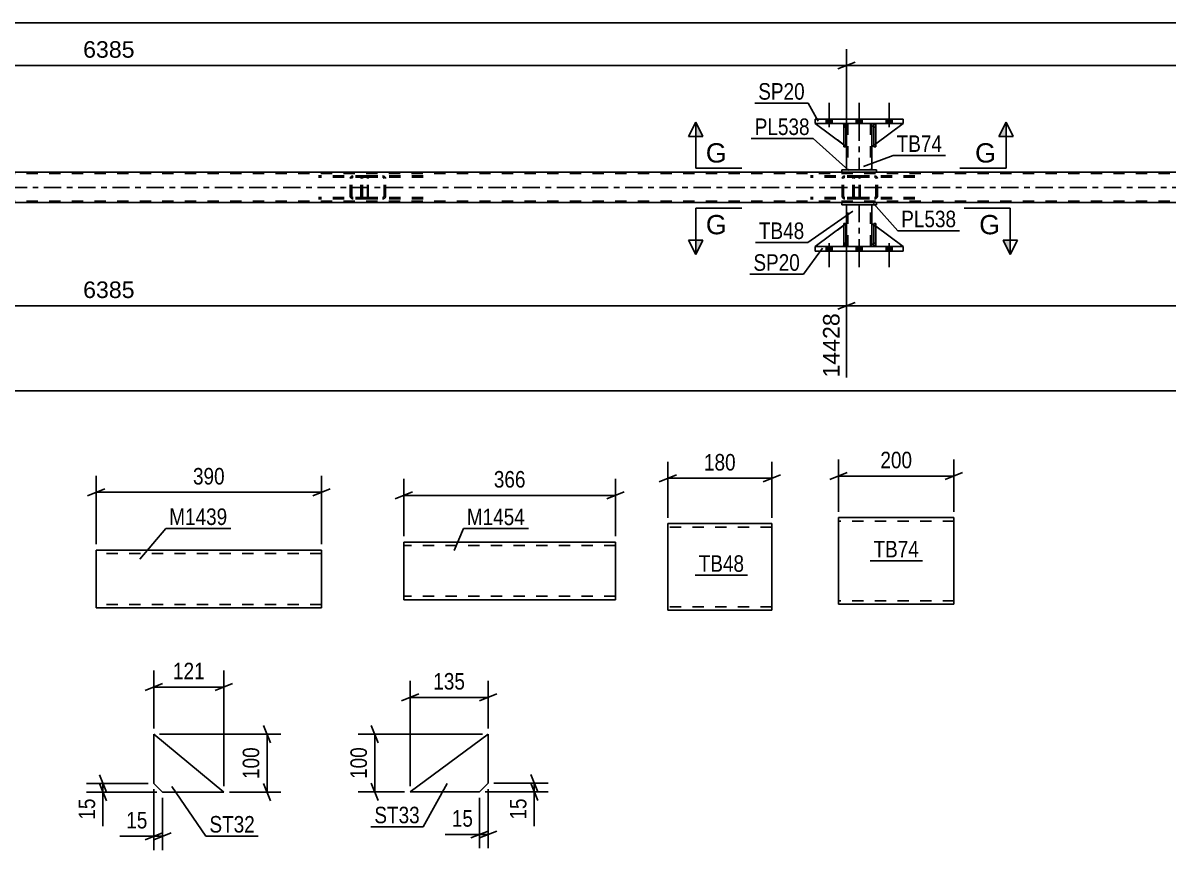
# Model space of a CAD drawing. Header units: millimetres. Extents: x 0 to 841, y 0 to 594.
# Drawn here: x 444.5 to 642.8, y 124.1 to 267.3 of the extents above; entities that cross this region are included whole.
import ezdxf

# ---------------------------------------------------------------- set-up
doc = ezdxf.new("R2010")
doc.units = ezdxf.units.MM
doc.linetypes.add('DXK_LINE_DOT2', pattern=[3.9198, 1.9599, -1.9599])
doc.linetypes.add('DXK_LINE_DOT3', pattern=[5.9187, 2.979, -0.9799, 0.9799, -0.9799])
doc.styles.add('Arial', font='ARIAL.TTF', dxfattribs={"height": 0.2})
doc.styles.add('Arial Narrow', font='ARIALN.TTF', dxfattribs={"height": 0.2})

# ---------------------------------------------------------------- blocks, each defined once
blk = doc.blocks.new('Part-317913800-4550 - 4418')
at = {"color": 7, "linetype": 'DXK_LINE_DOT2'}
for p, q in [((725.39, 241.23), (69.36, 241.23)), ((592.28, 241.47), (586.28, 241.47)), ((725.39, 236.43), (69.36, 236.43))]:
    blk.add_line(p, q, dxfattribs=at)
at = {"color": 2, "linetype": 'Continuous'}
for p, q in [((586.28, 241.47), (336.88, 241.47)), ((725.39, 241.47), (592.28, 241.47)), ((725.39, 236.19), (69.36, 236.19))]:
    blk.add_line(p, q, dxfattribs=at)
at = {"color": 7, "linetype": 'DXK_LINE_DOT3'}
blk.add_line((69.36, 238.83), (725.1, 238.83), dxfattribs=at)
blk = doc.blocks.new('Part-317913800-4567 - 4418')
at = {"color": 2, "linetype": 'Continuous'}
for p, q in [((591.83, 228.59), (591.83, 232.59)), ((591.83, 232.59), (592.15, 232.59)), ((592.15, 228.59), (592.15, 232.59)), ((591.83, 228.59), (591.83, 228.59)), ((592.15, 228.59), (591.83, 228.59))]:
    blk.add_line(p, q, dxfattribs=at)
at = {"color": 7, "linetype": 'DXK_LINE_DOT2'}
for p, q in [((591.83, 232.59), (591.83, 229.19)), ((592.15, 229.19), (592.15, 232.59)), ((591.83, 229.19), (591.83, 228.59)), ((591.83, 229.19), (592.15, 229.19)), ((591.83, 228.59), (591.83, 228.59)), ((591.83, 228.59), (591.83, 228.59)), ((592.15, 228.59), (592.15, 229.19)), ((592.15, 228.59), (592.15, 228.59))]:
    blk.add_line(p, q, dxfattribs=at)
blk = doc.blocks.new('Part-317913800-4439 - 4418')
at = {"color": 2, "linetype": 'Continuous'}
for p, q in [((587.08, 249.87), (587.08, 249.27)), ((591.48, 249.87), (591.48, 249.27)), ((587.08, 245.87), (587.08, 241.87)), ((591.48, 245.87), (591.48, 241.87))]:
    blk.add_line(p, q, dxfattribs=at)
at = {"color": 7, "linetype": 'DXK_LINE_DOT2'}
for p, q in [((591.48, 249.87), (587.08, 249.87)), ((587.32, 249.87), (587.32, 241.87)), ((591.24, 249.87), (591.24, 241.87)), ((587.08, 249.27), (587.08, 245.87)), ((591.48, 249.27), (591.48, 245.87)), ((591.48, 241.87), (587.08, 241.87))]:
    blk.add_line(p, q, dxfattribs=at)
at = {"color": 7, "linetype": 'DXK_LINE_DOT3'}
blk.add_line((589.28, 249.87), (589.28, 241.87), dxfattribs=at)
blk = doc.blocks.new('Part-317913800-4423 - 4418')
at = {"color": 2, "linetype": 'Continuous'}
for p, q in [((591.48, 229.19), (591.48, 232.59)), ((591.48, 232.59), (591.83, 232.33)), ((596.88, 228.59), (592.15, 232.09)), ((591.83, 228.84), (591.48, 229.19))]:
    blk.add_line(p, q, dxfattribs=at)
at = {"color": 7, "linetype": 'DXK_LINE_DOT2'}
for p, q in [((592.15, 232.09), (591.83, 232.33)), ((591.83, 228.84), (592.08, 228.59)), ((592.08, 228.59), (596.88, 228.59))]:
    blk.add_line(p, q, dxfattribs=at)
blk = doc.blocks.new('Part-317913800-4424 - 4418')
at = {"color": 7, "linetype": 'DXK_LINE_DOT2'}
for p, q in [((591.48, 229.19), (591.48, 232.59)), ((591.48, 232.59), (596.88, 228.59)), ((592.08, 228.59), (591.48, 229.19)), ((596.88, 228.59), (592.08, 228.59))]:
    blk.add_line(p, q, dxfattribs=at)
blk = doc.blocks.new('Part-317913800-4569 - 4418')
at = {"color": 7, "linetype": 'DXK_LINE_DOT2'}
for p, q in [((592.15, 232.59), (591.83, 232.59)), ((591.83, 229.19), (591.83, 232.59)), ((591.83, 228.59), (591.83, 232.59)), ((592.15, 232.59), (592.15, 229.19)), ((592.15, 228.59), (592.15, 232.59)), ((592.15, 229.19), (591.83, 229.19)), ((591.83, 228.59), (591.83, 229.19)), ((592.15, 228.59), (591.83, 228.59)), ((592.15, 229.19), (592.15, 228.59)), ((592.15, 228.59), (592.15, 228.59))]:
    blk.add_line(p, q, dxfattribs=at)
blk = doc.blocks.new('Bolt-317913800-4449 - 4418')
at = {"linetype": 'Continuous'}
for points in [[(584.6, 250.67), (583.56, 250.67), (583.56, 249.87), (584.6, 249.87)], [(584.6, 250.67), (583.56, 250.67), (583.56, 249.87), (584.6, 249.87)], [(584.6, 250.67), (583.56, 250.67), (583.56, 249.87), (584.6, 249.87)], [(589.8, 250.67), (588.76, 250.67), (588.76, 249.87), (589.8, 249.87)], [(589.8, 250.67), (588.76, 250.67), (588.76, 249.87), (589.8, 249.87)], [(595, 250.67), (593.96, 250.67), (593.96, 249.87), (595, 249.87)], [(595, 250.67), (593.96, 250.67), (593.96, 249.87), (595, 249.87)], [(595, 250.67), (593.96, 250.67), (593.96, 249.87), (595, 249.87)]]:
    blk.add_hatch(color=1, dxfattribs=at).paths.add_polyline_path(points)
at = {"color": 1, "linetype": 'Continuous'}
for p, q in [((584.08, 249.27), (584.08, 253.47)), ((584.08, 249.27), (584.08, 253.47)), ((584.08, 249.27), (584.08, 253.47)), ((589.28, 249.27), (589.28, 253.47)), ((589.28, 249.27), (589.28, 253.47)), ((594.48, 249.27), (594.48, 253.47)), ((594.48, 249.27), (594.48, 253.47)), ((594.48, 249.27), (594.48, 253.47)), ((583.56, 249.87), (583.56, 250.67)), ((583.56, 249.87), (583.56, 250.67)), ((583.56, 249.87), (583.56, 250.67)), ((584.6, 249.87), (584.6, 250.67)), ((584.6, 249.87), (584.6, 250.67)), ((584.6, 249.87), (584.6, 250.67)), ((588.76, 249.87), (588.76, 250.67)), ((588.76, 249.87), (588.76, 250.67)), ((589.8, 249.87), (589.8, 250.67)), ((589.8, 249.87), (589.8, 250.67)), ((593.96, 249.87), (593.96, 250.67)), ((593.96, 249.87), (593.96, 250.67)), ((593.96, 249.87), (593.96, 250.67)), ((595, 249.87), (595, 250.67)), ((595, 249.87), (595, 250.67)), ((595, 249.87), (595, 250.67))]:
    blk.add_line(p, q, dxfattribs=at)
blk = doc.blocks.new('Part-317913800-4580 - 4418')
at = {"color": 7, "linetype": 'DXK_LINE_DOT2'}
for p, q in [((586.63, 249.27), (586.63, 249.87)), ((586.63, 249.87), (586.63, 249.87)), ((586.63, 249.87), (586.63, 245.87)), ((586.63, 249.87), (586.95, 249.87)), ((586.95, 249.87), (586.95, 249.27)), ((586.95, 245.87), (586.95, 249.87)), ((586.63, 245.87), (586.63, 249.27)), ((586.63, 249.27), (586.95, 249.27)), ((586.95, 249.27), (586.95, 245.87)), ((586.63, 245.87), (586.95, 245.87))]:
    blk.add_line(p, q, dxfattribs=at)
blk = doc.blocks.new('Part-317913800-4452 - 4418')
at = {"color": 7, "linetype": 'DXK_LINE_DOT2'}
for p, q in [((589.15, 240.83), (580.83, 240.83)), ((589.15, 240.59), (580.83, 240.59)), ((586.36, 240.54), (586.32, 240.35)), ((586.32, 237.31), (586.32, 240.35)), ((586.57, 240.35), (586.59, 240.44)), ((586.57, 237.31), (586.57, 240.35)), ((586.59, 240.44), (586.64, 240.52)), ((586.82, 240.83), (586.63, 240.8)), ((586.64, 240.52), (586.72, 240.57)), ((586.72, 240.57), (586.82, 240.59)), ((588.16, 240.59), (588.16, 240.83)), ((589.26, 240.8), (589.15, 240.83)), ((589.15, 240.59), (589.21, 240.57)), ((589.21, 240.57), (589.25, 240.52)), ((589.25, 240.52), (589.28, 240.44)), ((589.35, 240.69), (589.26, 240.8)), ((589.28, 240.44), (589.29, 240.35)), ((589.29, 237.31), (589.29, 240.35)), ((589.41, 240.54), (589.35, 240.69)), ((589.43, 240.35), (589.41, 240.54)), ((589.43, 237.31), (589.43, 240.35)), ((589.15, 237.07), (580.83, 237.07)), ((589.15, 236.83), (580.83, 236.83)), ((586.32, 237.31), (586.36, 237.13)), ((586.59, 237.22), (586.57, 237.31)), ((586.64, 237.14), (586.59, 237.22)), ((586.63, 236.87), (586.82, 236.83)), ((586.72, 237.09), (586.64, 237.14)), ((586.82, 237.07), (586.72, 237.09)), ((588.16, 236.83), (588.16, 237.07)), ((589.21, 237.09), (589.15, 237.07)), ((589.15, 236.83), (589.26, 236.87)), ((589.25, 237.14), (589.21, 237.09)), ((589.28, 237.22), (589.25, 237.14)), ((589.26, 236.87), (589.35, 236.97)), ((589.29, 237.31), (589.28, 237.22)), ((589.35, 236.97), (589.41, 237.13)), ((589.41, 237.13), (589.43, 237.31))]:
    blk.add_line(p, q, dxfattribs=at)
for centre, start, end in [((586.81, 240.34), 111.1941, 156.1506), ((586.81, 237.33), 203.8494, 248.8059)]:
    blk.add_arc(centre, 0.492, start, end, dxfattribs=at)
blk = doc.blocks.new('Part-317913800-4581 - 4418')
at = {"color": 2, "linetype": 'Continuous'}
for p, q in [((586.63, 246.2), (581.68, 249.87)), ((586.63, 249.72), (586.48, 249.87)), ((587.08, 249.27), (586.95, 249.4)), ((587.08, 249.27), (587.08, 249.27)), ((587.08, 245.87), (587.08, 249.27)), ((586.95, 245.97), (587.08, 245.87)), ((587.08, 245.87), (587.08, 245.87))]:
    blk.add_line(p, q, dxfattribs=at)
at = {"color": 7, "linetype": 'DXK_LINE_DOT2'}
for p, q in [((586.48, 249.87), (581.68, 249.87)), ((581.68, 249.87), (581.68, 249.87)), ((586.48, 249.87), (587.08, 249.27)), ((586.95, 249.4), (586.63, 249.72)), ((587.08, 249.27), (587.08, 245.87)), ((586.95, 245.97), (586.63, 246.2))]:
    blk.add_line(p, q, dxfattribs=at)
blk = doc.blocks.new('Part-317913800-4453 - 4418')
at = {"color": 7, "linetype": 'DXK_LINE_DOT2'}
for p, q in [((504.02, 240.83), (495.7, 240.83)), ((504.02, 240.59), (495.7, 240.59)), ((501.22, 240.54), (501.18, 240.35)), ((501.18, 237.31), (501.18, 240.35)), ((501.43, 240.35), (501.45, 240.44)), ((501.43, 237.31), (501.43, 240.35)), ((501.45, 240.44), (501.51, 240.52)), ((501.69, 240.83), (501.49, 240.8)), ((501.51, 240.52), (501.59, 240.57)), ((501.59, 240.57), (501.69, 240.59)), ((503.03, 240.59), (503.03, 240.83)), ((504.12, 240.8), (504.02, 240.83)), ((504.02, 240.59), (504.07, 240.57)), ((504.07, 240.57), (504.12, 240.52)), ((504.21, 240.69), (504.12, 240.8)), ((504.12, 240.52), (504.15, 240.44)), ((504.15, 240.44), (504.16, 240.35)), ((504.16, 237.31), (504.16, 240.35)), ((504.27, 240.54), (504.21, 240.69)), ((504.29, 240.35), (504.27, 240.54)), ((504.29, 237.31), (504.29, 240.35)), ((504.02, 237.07), (495.7, 237.07)), ((504.02, 236.83), (495.7, 236.83)), ((501.18, 237.31), (501.22, 237.13)), ((501.45, 237.22), (501.43, 237.31)), ((501.51, 237.14), (501.45, 237.22)), ((501.49, 236.87), (501.69, 236.83)), ((501.59, 237.09), (501.51, 237.14)), ((501.69, 237.07), (501.59, 237.09)), ((503.03, 236.83), (503.03, 237.07)), ((504.07, 237.09), (504.02, 237.07)), ((504.02, 236.83), (504.12, 236.87)), ((504.12, 237.14), (504.07, 237.09)), ((504.15, 237.22), (504.12, 237.14)), ((504.12, 236.87), (504.21, 236.97)), ((504.16, 237.31), (504.15, 237.22)), ((504.21, 236.97), (504.27, 237.13)), ((504.27, 237.13), (504.29, 237.31))]:
    blk.add_line(p, q, dxfattribs=at)
for centre, start, end in [((501.67, 240.34), 111.1941, 156.1506), ((501.67, 237.33), 203.8494, 248.8059)]:
    blk.add_arc(centre, 0.492, start, end, dxfattribs=at)
blk = doc.blocks.new('Part-317913800-4582 - 4418')
at = {"color": 7, "linetype": 'DXK_LINE_DOT2'}
for p, q in [((587.08, 245.87), (581.68, 249.87)), ((581.68, 249.87), (586.48, 249.87)), ((586.48, 249.87), (587.08, 249.27)), ((587.08, 249.27), (586.48, 249.87)), ((587.08, 249.27), (587.08, 245.87)), ((587.08, 249.27), (587.08, 249.27)), ((587.08, 249.27), (587.08, 245.87))]:
    blk.add_line(p, q, dxfattribs=at)
blk = doc.blocks.new('Part-317913800-4464 - 4418')
at = {"color": 2, "linetype": 'Continuous'}
for p, q in [((592.15, 249.87), (591.83, 249.87)), ((591.83, 249.87), (591.83, 245.87)), ((592.15, 249.87), (592.15, 249.87)), ((592.15, 249.87), (592.15, 245.87)), ((592.15, 245.87), (591.83, 245.87))]:
    blk.add_line(p, q, dxfattribs=at)
at = {"color": 7, "linetype": 'DXK_LINE_DOT2'}
for p, q in [((591.83, 249.87), (591.83, 249.27)), ((591.83, 249.87), (591.83, 249.87)), ((592.15, 249.27), (592.15, 249.87)), ((592.15, 249.87), (592.15, 249.87)), ((592.15, 249.27), (591.83, 249.27)), ((591.83, 249.27), (591.83, 245.87)), ((592.15, 245.87), (592.15, 249.27))]:
    blk.add_line(p, q, dxfattribs=at)
blk = doc.blocks.new('Part-317913800-4466 - 4418')
at = {"color": 7, "linetype": 'DXK_LINE_DOT2'}
for p, q in [((591.83, 249.27), (591.83, 249.87)), ((591.83, 249.87), (591.83, 249.87)), ((591.83, 249.87), (591.83, 245.87)), ((591.83, 249.87), (592.15, 249.87)), ((592.15, 249.87), (592.15, 249.27)), ((592.15, 245.87), (592.15, 249.87)), ((591.83, 245.87), (591.83, 249.27)), ((591.83, 249.27), (592.15, 249.27)), ((592.15, 249.27), (592.15, 245.87)), ((591.83, 245.87), (592.15, 245.87))]:
    blk.add_line(p, q, dxfattribs=at)
blk = doc.blocks.new('Bolt-317913800-4532 - 4418')
at = {"linetype": 'Continuous'}
for points in [[(583.56, 227.79), (584.6, 227.79), (584.6, 228.59), (583.56, 228.59)], [(583.56, 227.79), (584.6, 227.79), (584.6, 228.59), (583.56, 228.59)], [(583.56, 227.79), (584.6, 227.79), (584.6, 228.59), (583.56, 228.59)], [(588.76, 227.79), (589.8, 227.79), (589.8, 228.59), (588.76, 228.59)], [(588.76, 227.79), (589.8, 227.79), (589.8, 228.59), (588.76, 228.59)], [(593.96, 227.79), (595, 227.79), (595, 228.59), (593.96, 228.59)], [(593.96, 227.79), (595, 227.79), (595, 228.59), (593.96, 228.59)], [(593.96, 227.79), (595, 227.79), (595, 228.59), (593.96, 228.59)]]:
    blk.add_hatch(color=1, dxfattribs=at).paths.add_polyline_path(points)
at = {"color": 1, "linetype": 'Continuous'}
for p, q in [((583.56, 228.59), (583.56, 227.79)), ((583.56, 228.59), (583.56, 227.79)), ((583.56, 228.59), (583.56, 227.79)), ((584.08, 229.19), (584.08, 224.99)), ((584.08, 229.19), (584.08, 224.99)), ((584.08, 229.19), (584.08, 224.99)), ((584.6, 228.59), (584.6, 227.79)), ((584.6, 228.59), (584.6, 227.79)), ((584.6, 228.59), (584.6, 227.79)), ((588.76, 228.59), (588.76, 227.79)), ((588.76, 228.59), (588.76, 227.79)), ((589.28, 229.19), (589.28, 224.99)), ((589.28, 229.19), (589.28, 224.99)), ((589.8, 228.59), (589.8, 227.79)), ((589.8, 228.59), (589.8, 227.79)), ((593.96, 228.59), (593.96, 227.79)), ((593.96, 228.59), (593.96, 227.79)), ((593.96, 228.59), (593.96, 227.79)), ((594.48, 229.19), (594.48, 224.99)), ((594.48, 229.19), (594.48, 224.99)), ((594.48, 229.19), (594.48, 224.99)), ((595, 228.59), (595, 227.79)), ((595, 228.59), (595, 227.79)), ((595, 228.59), (595, 227.79))]:
    blk.add_line(p, q, dxfattribs=at)
blk = doc.blocks.new('Part-317913800-4473 - 4418')
at = {"color": 2, "linetype": 'Continuous'}
for p, q in [((587.08, 232.59), (587.08, 235.79)), ((591.48, 232.59), (591.48, 235.79)), ((587.08, 228.59), (587.08, 229.19)), ((591.48, 228.59), (591.48, 229.19))]:
    blk.add_line(p, q, dxfattribs=at)
at = {"color": 7, "linetype": 'DXK_LINE_DOT2'}
for p, q in [((591.48, 235.79), (587.08, 235.79)), ((587.32, 228.59), (587.32, 235.79)), ((591.24, 228.59), (591.24, 235.79)), ((587.08, 229.19), (587.08, 232.59)), ((591.48, 229.19), (591.48, 232.59)), ((591.48, 228.59), (587.08, 228.59))]:
    blk.add_line(p, q, dxfattribs=at)
at = {"color": 7, "linetype": 'DXK_LINE_DOT3'}
blk.add_line((589.28, 235.79), (589.28, 228.59), dxfattribs=at)
blk = doc.blocks.new('Part-317913800-4496 - 4418')
at = {"color": 2, "linetype": 'Continuous'}
for p, q in [((586.95, 249.87), (586.63, 249.87)), ((586.63, 249.87), (586.63, 245.87)), ((586.95, 249.87), (586.95, 249.87)), ((586.95, 249.87), (586.95, 245.87)), ((586.95, 245.87), (586.63, 245.87))]:
    blk.add_line(p, q, dxfattribs=at)
at = {"color": 7, "linetype": 'DXK_LINE_DOT2'}
for p, q in [((586.63, 249.87), (586.63, 249.27)), ((586.63, 249.87), (586.63, 249.87)), ((586.95, 249.27), (586.95, 249.87)), ((586.95, 249.87), (586.95, 249.87)), ((586.95, 249.27), (586.63, 249.27)), ((586.63, 249.27), (586.63, 245.87)), ((586.95, 245.87), (586.95, 249.27))]:
    blk.add_line(p, q, dxfattribs=at)
blk = doc.blocks.new('Part-317913800-4501 - 4418')
at = {"color": 2, "linetype": 'Continuous'}
for p, q in [((581.68, 227.79), (581.68, 228.59)), ((581.68, 228.59), (596.88, 228.59)), ((596.88, 227.79), (596.88, 228.59)), ((596.88, 227.79), (581.68, 227.79))]:
    blk.add_line(p, q, dxfattribs=at)
blk = doc.blocks.new('Part-317913800-4643 - 4418')
at = {"color": 7, "linetype": 'DXK_LINE_DOT2'}
for p, q in [((587.08, 232.59), (581.68, 228.59)), ((587.08, 229.19), (587.08, 232.59)), ((587.08, 232.59), (587.08, 229.19)), ((581.68, 228.59), (586.48, 228.59)), ((586.48, 228.59), (587.08, 229.19)), ((587.08, 229.19), (586.48, 228.59)), ((587.08, 229.19), (587.08, 229.19))]:
    blk.add_line(p, q, dxfattribs=at)
blk = doc.blocks.new('Part-317913800-4673 - 4418')
at = {"color": 2, "linetype": 'Continuous'}
for p, q in [((592.28, 241.87), (586.28, 241.87)), ((586.28, 241.47), (586.28, 241.87)), ((592.28, 241.87), (592.28, 241.47)), ((592.28, 241.47), (586.28, 241.47))]:
    blk.add_line(p, q, dxfattribs=at)
blk = doc.blocks.new('Part-317913800-4630 - 4418')
at = {"color": 7, "linetype": 'DXK_LINE_DOT2'}
for p, q in [((586.63, 232.59), (586.95, 232.59)), ((586.63, 229.19), (586.63, 232.59)), ((586.63, 232.59), (586.63, 228.59)), ((586.95, 232.59), (586.95, 229.19)), ((586.95, 228.59), (586.95, 232.5)), ((586.95, 229.19), (586.63, 229.19)), ((586.63, 228.59), (586.63, 229.19)), ((586.95, 228.59), (586.63, 228.59)), ((586.95, 229.19), (586.95, 228.59)), ((586.95, 228.59), (586.95, 228.59))]:
    blk.add_line(p, q, dxfattribs=at)
blk = doc.blocks.new('Part-317913800-4631 - 4418')
at = {"color": 2, "linetype": 'Continuous'}
for p, q in [((586.63, 232.26), (581.68, 228.59)), ((587.08, 232.59), (586.95, 232.5)), ((587.08, 229.19), (587.08, 232.59)), ((586.63, 228.75), (586.48, 228.59)), ((587.08, 229.19), (586.95, 229.07)), ((587.08, 229.19), (587.08, 229.19))]:
    blk.add_line(p, q, dxfattribs=at)
at = {"color": 7, "linetype": 'DXK_LINE_DOT2'}
for p, q in [((586.95, 232.5), (586.63, 232.26)), ((587.08, 229.19), (587.08, 232.59)), ((581.68, 228.59), (581.68, 228.59)), ((581.68, 228.59), (586.48, 228.59)), ((587.08, 229.19), (586.48, 228.59)), ((586.95, 229.07), (586.63, 228.75))]:
    blk.add_line(p, q, dxfattribs=at)
blk = doc.blocks.new('Part-317913800-4640 - 4418')
at = {"color": 2, "linetype": 'Continuous'}
for p, q in [((586.63, 228.59), (586.63, 232.59)), ((586.63, 232.59), (586.95, 232.59)), ((586.95, 228.59), (586.95, 232.59)), ((586.63, 228.59), (586.63, 228.59)), ((586.95, 228.59), (586.63, 228.59))]:
    blk.add_line(p, q, dxfattribs=at)
at = {"color": 7, "linetype": 'DXK_LINE_DOT2'}
for p, q in [((586.63, 232.59), (586.63, 229.19)), ((586.95, 229.19), (586.95, 232.59)), ((586.63, 229.19), (586.63, 228.59)), ((586.63, 229.19), (586.95, 229.19)), ((586.63, 228.59), (586.63, 228.59)), ((586.63, 228.59), (586.63, 228.59)), ((586.95, 228.59), (586.95, 229.19)), ((586.95, 228.59), (586.95, 228.59))]:
    blk.add_line(p, q, dxfattribs=at)
blk = doc.blocks.new('Part-317913800-4651 - 4418')
at = {"color": 7, "linetype": 'DXK_LINE_DOT2'}
for p, q in [((592.08, 249.87), (591.83, 249.63)), ((596.88, 249.87), (592.08, 249.87)), ((596.88, 249.87), (596.88, 249.87)), ((596.88, 249.87), (596.88, 249.87)), ((592.15, 246.37), (591.83, 246.13))]:
    blk.add_line(p, q, dxfattribs=at)
at = {"color": 2, "linetype": 'Continuous'}
for p, q in [((596.88, 249.87), (592.15, 246.37)), ((591.83, 249.63), (591.48, 249.27)), ((591.48, 249.27), (591.48, 245.87)), ((591.48, 245.87), (591.83, 246.13))]:
    blk.add_line(p, q, dxfattribs=at)
blk = doc.blocks.new('Part-317913800-4652 - 4418')
at = {"color": 7, "linetype": 'DXK_LINE_DOT2'}
for p, q in [((592.08, 249.87), (591.48, 249.27)), ((591.48, 245.87), (596.88, 249.87)), ((596.88, 249.87), (592.08, 249.87)), ((591.48, 249.27), (591.48, 245.87))]:
    blk.add_line(p, q, dxfattribs=at)
blk = doc.blocks.new('Part-317913800-4658 - 4418')
at = {"color": 2, "linetype": 'Continuous'}
for p, q in [((581.68, 250.67), (581.68, 249.87)), ((581.68, 250.67), (596.88, 250.67)), ((596.88, 249.87), (581.68, 249.87)), ((596.88, 250.67), (596.88, 249.87))]:
    blk.add_line(p, q, dxfattribs=at)
blk = doc.blocks.new('Part-317913800-4678 - 4418')
at = {"color": 2, "linetype": 'Continuous'}
for p, q in [((592.28, 236.19), (586.28, 236.19)), ((586.28, 235.79), (586.28, 236.19)), ((592.28, 235.79), (592.28, 236.19)), ((586.28, 235.79), (592.28, 235.79))]:
    blk.add_line(p, q, dxfattribs=at)
blk = doc.blocks.new('Part-317913800-4710 - 4418')
at = {"color": 7, "linetype": 'DXK_LINE_DOT2'}
for p, q in [((503.07, 240.54), (503.03, 240.35)), ((503.03, 237.31), (503.03, 240.35)), ((503.28, 240.35), (503.3, 240.44)), ((503.28, 237.31), (503.28, 240.35)), ((503.3, 240.44), (503.36, 240.52)), ((503.54, 240.83), (503.34, 240.8)), ((503.36, 240.52), (503.44, 240.57)), ((503.44, 240.57), (503.54, 240.59)), ((513.77, 240.83), (503.54, 240.83)), ((513.77, 240.59), (503.54, 240.59)), ((506.97, 240.8), (506.77, 240.83)), ((506.77, 240.59), (506.87, 240.57)), ((506.87, 240.57), (506.95, 240.52)), ((506.95, 240.52), (507.01, 240.44)), ((507.01, 240.44), (507.03, 240.35)), ((507.03, 237.31), (507.03, 240.35)), ((507.29, 240.35), (507.25, 240.54)), ((507.29, 237.31), (507.29, 240.35)), ((503.03, 237.31), (503.07, 237.13)), ((503.3, 237.22), (503.28, 237.31)), ((503.36, 237.14), (503.3, 237.22)), ((503.34, 236.87), (503.54, 236.83)), ((503.44, 237.09), (503.36, 237.14)), ((503.54, 237.07), (503.44, 237.09)), ((513.77, 237.07), (503.54, 237.07)), ((513.77, 236.83), (503.54, 236.83)), ((506.87, 237.09), (506.77, 237.07)), ((506.77, 236.83), (506.97, 236.87)), ((506.95, 237.14), (506.87, 237.09)), ((507.01, 237.22), (506.95, 237.14)), ((507.03, 237.31), (507.01, 237.22)), ((507.25, 237.13), (507.29, 237.31))]:
    blk.add_line(p, q, dxfattribs=at)
for centre, start, end in [((503.52, 240.33), 110.7583, 155.6801), ((506.79, 240.33), 24.3199, 69.2417), ((503.52, 237.33), 204.3199, 249.2417), ((506.79, 237.33), 290.7583, 335.6801)]:
    blk.add_arc(centre, 0.496, start, end, dxfattribs=at)
blk = doc.blocks.new('Part-317913800-4711 - 4418')
at = {"color": 7, "linetype": 'DXK_LINE_DOT2'}
for p, q in [((588.2, 240.54), (588.16, 240.35)), ((588.16, 237.31), (588.16, 240.35)), ((588.42, 240.35), (588.44, 240.44)), ((588.42, 237.31), (588.42, 240.35)), ((588.44, 240.44), (588.49, 240.52)), ((588.67, 240.83), (588.48, 240.8)), ((588.49, 240.52), (588.58, 240.57)), ((588.58, 240.57), (588.67, 240.59)), ((598.9, 240.83), (588.67, 240.83)), ((598.9, 240.59), (588.67, 240.59)), ((592.1, 240.8), (591.91, 240.83)), ((591.91, 240.59), (592.01, 240.57)), ((592.01, 240.57), (592.09, 240.52)), ((592.09, 240.52), (592.14, 240.44)), ((592.14, 240.44), (592.16, 240.35)), ((592.16, 237.31), (592.16, 240.35)), ((592.42, 240.35), (592.38, 240.54)), ((592.42, 237.31), (592.42, 240.35)), ((588.16, 237.31), (588.2, 237.13)), ((588.44, 237.22), (588.42, 237.31)), ((588.49, 237.14), (588.44, 237.22)), ((588.48, 236.87), (588.67, 236.83)), ((588.58, 237.09), (588.49, 237.14)), ((588.67, 237.07), (588.58, 237.09)), ((598.9, 237.07), (588.67, 237.07)), ((598.9, 236.83), (588.67, 236.83)), ((592.01, 237.09), (591.91, 237.07)), ((591.91, 236.83), (592.1, 236.87)), ((592.09, 237.14), (592.01, 237.09)), ((592.14, 237.22), (592.09, 237.14)), ((592.16, 237.31), (592.14, 237.22)), ((592.38, 237.13), (592.42, 237.31))]:
    blk.add_line(p, q, dxfattribs=at)
for centre, start, end in [((588.65, 240.33), 110.7583, 155.6801), ((591.93, 240.33), 24.3199, 69.2417), ((588.65, 237.33), 204.3199, 249.2417), ((591.93, 237.33), 290.7583, 335.6801)]:
    blk.add_arc(centre, 0.496, start, end, dxfattribs=at)
blk = doc.blocks.new('Part-317913800-6300 - 6296')
at = {"color": 2, "linetype": 'Continuous'}
for p, q in [((574.16, 180.6), (556.16, 180.6)), ((556.16, 180.6), (556.16, 165.69)), ((574.16, 166.8), (574.16, 180.6)), ((574.16, 165.6), (574.16, 166.8)), ((556.16, 165.69), (556.16, 165.6)), ((556.16, 165.6), (574.16, 165.6))]:
    blk.add_line(p, q, dxfattribs=at)
at = {"color": 7, "linetype": 'DXK_LINE_DOT2'}
for p, q in [((574.16, 180), (556.16, 180)), ((574.16, 180), (574.16, 179.95)), ((574.16, 179.95), (574.16, 180)), ((574.16, 179.86), (574.16, 179.95)), ((574.16, 179.95), (574.16, 179.86)), ((574.16, 166.24), (574.16, 166.57)), ((556.16, 166.2), (556.16, 166.24)), ((574.16, 166.2), (556.16, 166.2)), ((574.16, 166.2), (574.16, 166.24))]:
    blk.add_line(p, q, dxfattribs=at)
blk = doc.blocks.new('Part-317913800-6323 - 6317')
at = {"color": 2, "linetype": 'Continuous'}
for p, q in [((467.18, 144.13), (467.18, 135.63)), ((479.27, 134.13), (467.18, 144.13)), ((467.18, 135.63), (468.68, 134.13)), ((468.68, 134.13), (479.27, 134.13))]:
    blk.add_line(p, q, dxfattribs=at)
blk = doc.blocks.new('Part-317913800-6378 - 6372')
at = {"color": 2, "linetype": 'Continuous'}
for p, q in [((525.04, 144.14), (511.54, 134.14)), ((525.04, 135.64), (525.04, 144.14)), ((523.54, 134.14), (525.04, 135.64)), ((511.54, 134.14), (523.54, 134.14))]:
    blk.add_line(p, q, dxfattribs=at)
blk = doc.blocks.new('Part-317913800-6436 - 6432')
at = {"color": 2, "linetype": 'Continuous'}
for p, q in [((605.69, 181.66), (585.69, 181.66)), ((585.69, 181.66), (585.69, 166.76)), ((605.69, 167.86), (605.69, 181.66)), ((585.69, 166.76), (585.69, 166.66)), ((585.69, 166.66), (605.69, 166.66)), ((605.69, 166.66), (605.69, 167.86))]:
    blk.add_line(p, q, dxfattribs=at)
at = {"color": 7, "linetype": 'DXK_LINE_DOT2'}
for p, q in [((605.69, 181.06), (585.69, 181.06)), ((605.69, 181.02), (605.69, 181.06)), ((605.69, 181.06), (605.69, 181.02)), ((605.69, 180.92), (605.69, 181.02)), ((605.69, 181.02), (605.69, 180.92)), ((585.69, 167.26), (585.69, 167.31)), ((605.69, 167.26), (585.69, 167.26)), ((605.69, 167.31), (605.69, 167.64)), ((605.69, 167.26), (605.69, 167.31))]:
    blk.add_line(p, q, dxfattribs=at)
blk = doc.blocks.new('Part-317913800-6599 - 6593')
at = {"color": 2, "linetype": 'Continuous'}
for p, q in [((496.2, 176.03), (457.19, 176.03)), ((457.19, 176.03), (457.19, 166.12)), ((496.2, 167.23), (496.2, 176.03)), ((496.2, 166.03), (496.2, 167.23)), ((457.19, 166.12), (457.19, 166.03)), ((457.19, 166.03), (496.2, 166.03))]:
    blk.add_line(p, q, dxfattribs=at)
at = {"color": 7, "linetype": 'DXK_LINE_DOT2'}
for p, q in [((496.2, 175.43), (457.19, 175.43)), ((496.2, 175.38), (496.2, 175.43)), ((496.2, 175.43), (496.2, 175.38)), ((496.2, 175.29), (496.2, 175.38)), ((496.2, 175.38), (496.2, 175.29)), ((457.19, 166.63), (457.19, 166.67)), ((496.2, 166.63), (457.19, 166.63)), ((496.2, 166.67), (496.2, 167)), ((496.2, 166.63), (496.2, 166.67))]:
    blk.add_line(p, q, dxfattribs=at)
blk = doc.blocks.new('Part-317913800-6621 - 6615')
at = {"color": 2, "linetype": 'Continuous'}
for p, q in [((547.08, 177.42), (510.46, 177.42)), ((510.46, 177.42), (510.46, 167.51)), ((547.08, 168.62), (547.08, 177.42)), ((547.08, 167.42), (547.08, 168.62)), ((510.46, 167.51), (510.46, 167.42)), ((510.46, 167.42), (547.08, 167.42))]:
    blk.add_line(p, q, dxfattribs=at)
at = {"color": 7, "linetype": 'DXK_LINE_DOT2'}
for p, q in [((547.08, 176.82), (510.46, 176.82)), ((547.08, 176.82), (547.08, 176.77)), ((547.08, 176.77), (547.08, 176.82)), ((547.08, 176.67), (547.08, 176.77)), ((547.08, 176.77), (547.08, 176.67)), ((510.46, 168.02), (510.46, 168.06)), ((547.08, 168.02), (510.46, 168.02)), ((547.08, 168.06), (547.08, 168.39)), ((547.08, 168.02), (547.08, 168.06))]:
    blk.add_line(p, q, dxfattribs=at)
blk = doc.blocks.new('StraightDimension-317913800-4717 - 4418')
at = {"color": 7, "linetype": 'Continuous'}
blk.add_line((60.1, 203.58), (726.59, 203.58), dxfattribs=at)
blk = doc.blocks.new('StraightDimension-317913800-4728 - 4418')
at = {"color": 7, "linetype": 'Continuous'}
for p, q in [((725.45, 236.23), (725.45, 205.9)), ((587.08, 234.79), (587.08, 205.9)), ((588.58, 218.92), (585.58, 217.72)), ((587.08, 218.32), (725.45, 218.32)), ((723.95, 217.72), (726.95, 218.92))]:
    blk.add_line(p, q, dxfattribs=at)
at = {"color": 0}
blk.add_wipeout([(661.31, 219.07), (661.31, 223.27), (651.22, 223.27), (651.22, 219.07)], dxfattribs=at)
at = {"color": 0, "linetype": 'Continuous'}
blk.add_wipeout([(724.85, 217.62), (720.65, 217.62), (720.65, 205.3), (724.85, 205.3)], dxfattribs=at)
at = {"color": 3, "style": 'Arial'}
blk.add_text('3459', height=2.865, dxfattribs=at).set_placement((651.82, 219.67))
at = {"color": 3, "linetype": 'Continuous', "style": 'Arial'}
blk.add_text('17887', height=2.865, rotation=90.0002, dxfattribs=at).set_placement((724.25, 205.9))
blk = doc.blocks.new('StraightDimension-317913800-4744 - 4418')
at = {"color": 7, "linetype": 'Continuous'}
for p, q in [((587.08, 234.79), (587.08, 205.9)), ((331.68, 218.32), (587.08, 218.32)), ((585.58, 217.72), (588.58, 218.92))]:
    blk.add_line(p, q, dxfattribs=at)
at = {"color": 0}
blk.add_wipeout([(464.43, 219.07), (464.43, 223.27), (454.33, 223.27), (454.33, 219.07)], dxfattribs=at)
at = {"color": 0, "linetype": 'Continuous'}
blk.add_wipeout([(586.48, 217.62), (582.28, 217.62), (582.28, 205.3), (586.48, 205.3)], dxfattribs=at)
at = {"color": 3, "style": 'Arial'}
blk.add_text('6385', height=2.865, dxfattribs=at).set_placement((454.93, 219.67))
at = {"color": 3, "linetype": 'Continuous', "style": 'Arial'}
blk.add_text('14428', height=2.865, rotation=90.0002, dxfattribs=at).set_placement((585.88, 205.9))
blk = doc.blocks.new('StraightDimension-317913800-4787 - 4418')
at = {"color": 7, "linetype": 'Continuous'}
for p, q in [((587.08, 242.87), (587.08, 262.78)), ((725.45, 241.86), (725.45, 262.78)), ((588.58, 260.53), (585.58, 259.33)), ((587.08, 259.93), (725.45, 259.93)), ((723.95, 259.33), (726.95, 260.53))]:
    blk.add_line(p, q, dxfattribs=at)
at = {"color": 0}
blk.add_wipeout([(661.31, 260.68), (661.31, 264.88), (651.22, 264.88), (651.22, 260.68)], dxfattribs=at)
at = {"color": 3, "style": 'Arial'}
blk.add_text('3459', height=2.865, dxfattribs=at).set_placement((651.82, 261.28))
blk = doc.blocks.new('StraightDimension-317913800-4803 - 4418')
at = {"color": 7, "linetype": 'Continuous'}
for p, q in [((587.08, 242.87), (587.08, 262.78)), ((331.68, 259.93), (587.08, 259.93)), ((585.58, 259.33), (588.58, 260.53))]:
    blk.add_line(p, q, dxfattribs=at)
at = {"color": 0}
blk.add_wipeout([(464.43, 260.68), (464.43, 264.88), (454.33, 264.88), (454.33, 260.68)], dxfattribs=at)
at = {"color": 3, "style": 'Arial'}
blk.add_text('6385', height=2.865, dxfattribs=at).set_placement((454.93, 261.28))
blk = doc.blocks.new('StraightDimension-317913800-4873 - 4418')
at = {"color": 7, "linetype": 'Continuous'}
blk.add_line((60.74, 267.31), (725.95, 267.31), dxfattribs=at)
blk = doc.blocks.new('StraightDimension-317913800-6303 - 6296')
at = {"color": 7, "linetype": 'Continuous'}
for p, q in [((556.16, 181.6), (556.16, 191.3)), ((574.16, 181.6), (574.16, 191.3)), ((557.66, 189.05), (554.66, 187.85)), ((556.16, 188.45), (574.16, 188.45)), ((572.66, 187.85), (575.66, 189.05))]:
    blk.add_line(p, q, dxfattribs=at)
at = {"color": 0}
blk.add_wipeout([(568.5, 189.2), (568.5, 193.4), (561.81, 193.4), (561.81, 189.2)], dxfattribs=at)
at = {"color": 3, "style": 'Arial Narrow'}
blk.add_text('180', height=2.863, dxfattribs=at).set_placement((562.41, 189.8))
blk = doc.blocks.new('StraightDimension-317913800-6357 - 6317')
at = {"color": 7, "linetype": 'Continuous'}
for p, q in [((486.17, 145.63), (487.37, 142.63)), ((468.18, 144.13), (489.17, 144.13)), ((486.77, 134.13), (486.77, 144.13)), ((487.37, 132.63), (486.17, 135.63)), ((480.28, 134.13), (489.17, 134.13))]:
    blk.add_line(p, q, dxfattribs=at)
at = {"color": 0}
blk.add_wipeout([(486.02, 142.48), (481.82, 142.48), (481.82, 135.79), (486.02, 135.79)], dxfattribs=at)
at = {"color": 3, "style": 'Arial Narrow'}
blk.add_text('100', height=2.863, rotation=90.0002, dxfattribs=at).set_placement((485.42, 136.39))
blk = doc.blocks.new('StraightDimension-317913800-6325 - 6317')
at = {"color": 7, "linetype": 'Continuous'}
for p, q in [((467.18, 134.63), (467.18, 124.07)), ((468.68, 133.13), (468.68, 124.07)), ((465.68, 125.87), (468.68, 127.07)), ((470.18, 127.07), (467.18, 125.87)), ((467.18, 126.47), (468.68, 126.47))]:
    blk.add_line(p, q, dxfattribs=at)
at = {"color": 0}
blk.add_wipeout([(466.66, 127.22), (466.66, 131.42), (461.8, 131.42), (461.8, 127.22)], dxfattribs=at)
at = {"color": 7, "linetype": 'Continuous'}
blk.add_line((467.18, 126.47), (461.28, 126.47), dxfattribs=at)
blk.add_line((467.18, 126.47), (461.28, 126.47), dxfattribs=at)
at = {"color": 3, "style": 'Arial Narrow'}
blk.add_text('15', height=2.863, dxfattribs=at).set_placement((462.4, 127.82))
blk = doc.blocks.new('StraightDimension-317913800-6336 - 6317')
at = {"color": 7, "linetype": 'Continuous'}
for p, q in [((467.18, 145.13), (467.18, 155.15)), ((479.28, 135.13), (479.28, 155.15)), ((465.68, 151.7), (468.68, 152.9)), ((480.78, 152.9), (477.78, 151.7)), ((467.18, 152.3), (479.28, 152.3))]:
    blk.add_line(p, q, dxfattribs=at)
at = {"color": 0}
blk.add_wipeout([(476.57, 153.05), (476.57, 157.25), (469.89, 157.25), (469.89, 153.05)], dxfattribs=at)
at = {"color": 3, "style": 'Arial Narrow'}
blk.add_text('121', height=2.863, dxfattribs=at).set_placement((470.49, 153.65))
blk = doc.blocks.new('StraightDimension-317913800-6346 - 6317')
at = {"color": 7, "linetype": 'Continuous'}
for p, q in [((457.75, 137.13), (458.95, 134.13)), ((466.18, 135.63), (455.5, 135.63)), ((458.95, 132.63), (457.75, 135.63)), ((458.35, 134.13), (458.35, 135.63)), ((467.68, 134.13), (455.5, 134.13))]:
    blk.add_line(p, q, dxfattribs=at)
at = {"color": 0}
blk.add_wipeout([(457.6, 133.61), (453.4, 133.61), (453.4, 128.75), (457.6, 128.75)], dxfattribs=at)
at = {"color": 7, "linetype": 'Continuous'}
blk.add_line((458.35, 134.13), (458.35, 128.23), dxfattribs=at)
blk.add_line((458.35, 134.13), (458.35, 128.23), dxfattribs=at)
at = {"color": 3, "style": 'Arial Narrow'}
blk.add_text('15', height=2.863, rotation=90.0002, dxfattribs=at).set_placement((457, 129.35))
blk = doc.blocks.new('StraightDimension-317913800-6417 - 6372')
at = {"color": 7, "linetype": 'Continuous'}
for p, q in [((511.54, 135.14), (511.54, 153.37)), ((525.04, 145.14), (525.04, 153.37)), ((513.04, 151.12), (510.04, 149.92)), ((523.54, 149.92), (526.54, 151.12)), ((511.54, 150.52), (525.04, 150.52))]:
    blk.add_line(p, q, dxfattribs=at)
at = {"color": 0}
blk.add_wipeout([(521.63, 151.27), (521.63, 155.47), (514.95, 155.47), (514.95, 151.27)], dxfattribs=at)
at = {"color": 3, "style": 'Arial Narrow'}
blk.add_text('135', height=2.863, dxfattribs=at).set_placement((515.55, 151.87))
blk = doc.blocks.new('StraightDimension-317913800-6403 - 6372')
at = {"color": 7, "linetype": 'Continuous'}
for p, q in [((523.54, 133.14), (523.54, 124.38)), ((525.04, 134.64), (525.04, 124.38)), ((522.04, 126.18), (525.04, 127.38)), ((526.54, 127.38), (523.54, 126.18)), ((523.54, 126.78), (525.04, 126.78))]:
    blk.add_line(p, q, dxfattribs=at)
at = {"color": 0}
blk.add_wipeout([(523.02, 127.53), (523.02, 131.73), (518.16, 131.73), (518.16, 127.53)], dxfattribs=at)
at = {"color": 7, "linetype": 'Continuous'}
blk.add_line((523.54, 126.78), (517.63, 126.78), dxfattribs=at)
blk.add_line((523.54, 126.78), (517.63, 126.78), dxfattribs=at)
at = {"color": 3, "style": 'Arial Narrow'}
blk.add_text('15', height=2.863, dxfattribs=at).set_placement((518.76, 128.13))
blk = doc.blocks.new('StraightDimension-317913800-6380 - 6372')
at = {"color": 7, "linetype": 'Continuous'}
for p, q in [((532.42, 137.14), (533.62, 134.14)), ((526.04, 135.64), (535.42, 135.64)), ((533.62, 132.64), (532.42, 135.64)), ((533.02, 134.14), (533.02, 135.64)), ((524.54, 134.14), (535.42, 134.14))]:
    blk.add_line(p, q, dxfattribs=at)
at = {"color": 0}
blk.add_wipeout([(532.27, 133.61), (528.07, 133.61), (528.07, 128.76), (532.27, 128.76)], dxfattribs=at)
at = {"color": 7, "linetype": 'Continuous'}
blk.add_line((533.02, 134.14), (533.02, 128.23), dxfattribs=at)
blk.add_line((533.02, 134.14), (533.02, 128.23), dxfattribs=at)
at = {"color": 3, "style": 'Arial Narrow'}
blk.add_text('15', height=2.863, rotation=90.0002, dxfattribs=at).set_placement((531.67, 129.36))
blk = doc.blocks.new('StraightDimension-317913800-6391 - 6372')
at = {"color": 7, "linetype": 'Continuous'}
for p, q in [((504.81, 145.64), (506.01, 142.64)), ((524.04, 144.14), (502.56, 144.14)), ((505.41, 134.14), (505.41, 144.14)), ((506.01, 132.64), (504.81, 135.64)), ((510.54, 134.14), (502.56, 134.14))]:
    blk.add_line(p, q, dxfattribs=at)
at = {"color": 0}
blk.add_wipeout([(504.66, 142.48), (500.46, 142.48), (500.46, 135.8), (504.66, 135.8)], dxfattribs=at)
at = {"color": 3, "style": 'Arial Narrow'}
blk.add_text('100', height=2.863, rotation=90.0002, dxfattribs=at).set_placement((504.06, 136.4))
blk = doc.blocks.new('StraightDimension-317913800-6439 - 6432')
at = {"color": 7, "linetype": 'Continuous'}
for p, q in [((585.69, 182.66), (585.69, 191.69)), ((605.69, 182.66), (605.69, 191.69)), ((587.19, 189.44), (584.19, 188.24)), ((585.69, 188.84), (605.69, 188.84)), ((604.19, 188.24), (607.19, 189.44))]:
    blk.add_line(p, q, dxfattribs=at)
at = {"color": 0}
blk.add_wipeout([(599.03, 189.59), (599.03, 193.79), (592.35, 193.79), (592.35, 189.59)], dxfattribs=at)
at = {"color": 3, "style": 'Arial Narrow'}
blk.add_text('200', height=2.863, dxfattribs=at).set_placement((592.95, 190.19))
blk = doc.blocks.new('StraightDimension-317913800-6601 - 6593')
at = {"color": 7, "linetype": 'Continuous'}
for p, q in [((457.19, 177.03), (457.19, 188.88)), ((496.2, 177.03), (496.2, 188.88)), ((458.69, 186.63), (455.69, 185.43)), ((494.7, 185.43), (497.7, 186.63)), ((457.19, 186.03), (496.2, 186.03))]:
    blk.add_line(p, q, dxfattribs=at)
at = {"color": 0}
blk.add_wipeout([(480.04, 186.78), (480.04, 190.98), (473.35, 190.98), (473.35, 186.78)], dxfattribs=at)
at = {"color": 3, "style": 'Arial Narrow'}
blk.add_text('390', height=2.863, dxfattribs=at).set_placement((473.95, 187.38))
blk = doc.blocks.new('StraightDimension-317913800-6623 - 6615')
at = {"color": 7, "linetype": 'Continuous'}
for p, q in [((510.46, 178.42), (510.46, 188.35)), ((547.08, 178.42), (547.08, 188.35)), ((511.96, 186.1), (508.96, 184.9)), ((510.46, 185.5), (547.08, 185.5)), ((545.58, 184.9), (548.58, 186.1))]:
    blk.add_line(p, q, dxfattribs=at)
at = {"color": 0}
blk.add_wipeout([(532.11, 186.25), (532.11, 190.45), (525.43, 190.45), (525.43, 186.25)], dxfattribs=at)
at = {"color": 3, "style": 'Arial Narrow'}
blk.add_text('366', height=2.863, dxfattribs=at).set_placement((526.03, 186.85))
blk = doc.blocks.new('Mark-317913800-4435 - 4418')
at = {"color": 0}
blk.add_wipeout([(603.62, 244.97), (603.62, 247.97), (595.77, 247.97), (595.77, 244.97)], dxfattribs=at)
blk.add_wipeout([(603.62, 244.97), (603.62, 247.97), (595.77, 247.97), (595.77, 244.97)], dxfattribs=at)
at = {"color": 30, "linetype": 'Continuous'}
for p, q in [((590, 242.44), (595.17, 244.37)), ((595.17, 244.37), (604.22, 244.37))]:
    blk.add_line(p, q, dxfattribs=at)
at = {"color": 3, "style": 'Arial Narrow'}
blk.add_text('TB74', height=2.863, dxfattribs=at).set_placement((595.77, 244.97))
blk = doc.blocks.new('Mark-317913800-4469 - 4418')
at = {"color": 0}
blk.add_wipeout([(579.78, 229.89), (579.78, 232.89), (571.92, 232.89), (571.92, 229.89)], dxfattribs=at)
blk.add_wipeout([(579.78, 229.89), (579.78, 232.89), (571.92, 232.89), (571.92, 229.89)], dxfattribs=at)
at = {"color": 30, "linetype": 'Continuous'}
for p in [(588.2, 234.74), (571.32, 229.29)]:
    blk.add_line(p, (580.38, 229.29), dxfattribs=at)
at = {"color": 3, "style": 'Arial Narrow'}
blk.add_text('TB48', height=2.863, dxfattribs=at).set_placement((571.92, 229.89))
blk = doc.blocks.new('Mark-317913800-4497 - 4418')
at = {"color": 0}
blk.add_wipeout([(579.01, 224.39), (579.01, 227.39), (570.97, 227.39), (570.97, 224.39)], dxfattribs=at)
blk.add_wipeout([(579.01, 224.39), (579.01, 227.39), (570.97, 227.39), (570.97, 224.39)], dxfattribs=at)
at = {"color": 30, "linetype": 'Continuous'}
for p in [(582.94, 228.32), (570.37, 223.79)]:
    blk.add_line(p, (579.61, 223.79), dxfattribs=at)
at = {"color": 3, "style": 'Arial Narrow'}
blk.add_text('SP20', height=2.863, dxfattribs=at).set_placement((570.97, 224.39))
blk = doc.blocks.new('Mark-317913800-4654 - 4418')
at = {"color": 0}
blk.add_wipeout([(579.84, 254.02), (579.84, 257.02), (571.81, 257.02), (571.81, 254.02)], dxfattribs=at)
blk.add_wipeout([(579.84, 254.02), (579.84, 257.02), (571.81, 257.02), (571.81, 254.02)], dxfattribs=at)
at = {"color": 30, "linetype": 'Continuous'}
for p in [(571.21, 253.42), (582.19, 250.28)]:
    blk.add_line(p, (580.44, 253.42), dxfattribs=at)
at = {"color": 3, "style": 'Arial Narrow'}
blk.add_text('SP20', height=2.863, dxfattribs=at).set_placement((571.81, 254.02))
blk = doc.blocks.new('Mark-317913800-4669 - 4418')
at = {"color": 0}
blk.add_wipeout([(580.7, 247.9), (580.7, 250.9), (571.2, 250.9), (571.2, 247.9)], dxfattribs=at)
blk.add_wipeout([(580.7, 247.9), (580.7, 250.9), (571.2, 250.9), (571.2, 247.9)], dxfattribs=at)
at = {"color": 30, "linetype": 'Continuous'}
for p in [(570.6, 247.3), (587.49, 241.78)]:
    blk.add_line(p, (581.3, 247.3), dxfattribs=at)
at = {"color": 3, "style": 'Arial Narrow'}
blk.add_text('PL538', height=2.863, dxfattribs=at).set_placement((571.2, 247.9))
blk = doc.blocks.new('Mark-317913800-4674 - 4418')
at = {"color": 0}
blk.add_wipeout([(606.06, 231.93), (606.06, 234.93), (596.56, 234.93), (596.56, 231.93)], dxfattribs=at)
blk.add_wipeout([(606.06, 231.93), (606.06, 234.93), (596.56, 234.93), (596.56, 231.93)], dxfattribs=at)
at = {"color": 30, "linetype": 'Continuous'}
for p, q in [((591.73, 236.02), (595.96, 231.33)), ((595.96, 231.33), (606.66, 231.33))]:
    blk.add_line(p, q, dxfattribs=at)
at = {"color": 3, "style": 'Arial Narrow'}
blk.add_text('PL538', height=2.863, dxfattribs=at).set_placement((596.56, 231.93))
blk = doc.blocks.new('SectionMark-317913800-4954 - 4418')
at = {"linetype": 'Continuous'}
for points in [[(560.98, 229.71), (562.23, 229.71), (560.98, 227.21)], [(614.18, 229.71), (615.43, 229.71), (615.43, 227.21)]]:
    blk.add_hatch(color=6, dxfattribs=at).paths.add_polyline_path(points)
at = {"color": 6, "linetype": 'Continuous'}
for p, q in [((560.98, 235.21), (568.98, 235.21)), ((560.98, 235.21), (560.98, 227.21)), ((615.43, 235.21), (607.43, 235.21)), ((615.43, 235.21), (615.43, 227.21)), ((560.98, 227.21), (559.73, 229.71)), ((562.23, 229.71), (559.73, 229.71)), ((560.98, 227.21), (562.23, 229.71)), ((614.18, 229.71), (616.68, 229.71)), ((615.43, 227.21), (614.18, 229.71)), ((616.68, 229.71), (615.43, 227.21))]:
    blk.add_line(p, q, dxfattribs=at)
at = {"color": 0, "linetype": 'Continuous'}
for points in [[(566.36, 230.71), (566.36, 234.21), (562.73, 234.21), (562.73, 230.71)], [(613.68, 230.71), (613.68, 234.21), (610.05, 234.21), (610.05, 230.71)]]:
    blk.add_wipeout(points, dxfattribs=at)
at = {"color": 3, "linetype": 'Continuous', "style": 'Arial'}
for p in [(562.73, 230.71), (610.05, 230.71)]:
    blk.add_text('G', height=3.34, dxfattribs=at).set_placement(p)
blk = doc.blocks.new('SectionMark-317913800-4956 - 4418')
at = {"linetype": 'Continuous'}
for points in [[(562.22, 247.63), (560.97, 247.63), (560.97, 250.13)], [(614.71, 247.63), (613.46, 247.63), (614.71, 250.13)]]:
    blk.add_hatch(color=6, dxfattribs=at).paths.add_polyline_path(points)
at = {"color": 6, "linetype": 'Continuous'}
for p, q in [((559.72, 247.63), (560.97, 250.13)), ((560.97, 242.13), (560.97, 250.13)), ((560.97, 250.13), (562.22, 247.63)), ((614.71, 250.13), (613.46, 247.63)), ((614.71, 242.13), (614.71, 250.13)), ((614.71, 250.13), (615.96, 247.63)), ((562.22, 247.63), (559.72, 247.63)), ((613.46, 247.63), (615.96, 247.63)), ((560.97, 242.13), (568.97, 242.13)), ((614.71, 242.13), (606.71, 242.13))]:
    blk.add_line(p, q, dxfattribs=at)
at = {"color": 0, "linetype": 'Continuous'}
for points in [[(566.35, 243.13), (566.35, 246.63), (562.72, 246.63), (562.72, 243.13)], [(612.96, 243.13), (612.96, 246.63), (609.33, 246.63), (609.33, 243.13)]]:
    blk.add_wipeout(points, dxfattribs=at)
at = {"color": 3, "linetype": 'Continuous', "style": 'Arial'}
for p in [(562.72, 243.13), (609.33, 243.13)]:
    blk.add_text('G', height=3.34, dxfattribs=at).set_placement(p)
blk = doc.blocks.new('Mark-317913800-6298 - 6296')
at = {"color": 0}
blk.add_wipeout([(569.35, 172.26), (569.35, 175.26), (561.5, 175.26), (561.5, 172.26)], dxfattribs=at)
blk.add_wipeout([(569.35, 172.26), (569.35, 175.26), (561.5, 175.26), (561.5, 172.26)], dxfattribs=at)
at = {"color": 30, "linetype": 'Continuous'}
blk.add_line((560.9, 171.66), (569.95, 171.66), dxfattribs=at)
at = {"color": 3, "style": 'Arial Narrow'}
blk.add_text('TB48', height=2.863, dxfattribs=at).set_placement((561.5, 172.26))
blk = doc.blocks.new('Mark-317913800-6319 - 6317')
at = {"color": 0}
blk.add_wipeout([(484.66, 127.11), (484.66, 130.11), (476.8, 130.11), (476.8, 127.11)], dxfattribs=at)
blk.add_wipeout([(484.66, 127.11), (484.66, 130.11), (476.8, 130.11), (476.8, 127.11)], dxfattribs=at)
at = {"color": 30, "linetype": 'Continuous'}
for p, q in [((470.31, 135.09), (476.2, 126.51)), ((476.2, 126.51), (485.26, 126.51))]:
    blk.add_line(p, q, dxfattribs=at)
at = {"color": 3, "style": 'Arial Narrow'}
blk.add_text('ST32', height=2.863, dxfattribs=at).set_placement((476.8, 127.11))
blk = doc.blocks.new('Mark-317913800-6374 - 6372')
at = {"color": 0}
blk.add_wipeout([(513.2, 128.72), (513.2, 131.72), (505.35, 131.72), (505.35, 128.72)], dxfattribs=at)
blk.add_wipeout([(513.2, 128.72), (513.2, 131.72), (505.35, 131.72), (505.35, 128.72)], dxfattribs=at)
at = {"color": 30, "linetype": 'Continuous'}
for p in [(517.95, 135.63), (504.75, 128.12)]:
    blk.add_line(p, (513.8, 128.12), dxfattribs=at)
at = {"color": 3, "style": 'Arial Narrow'}
blk.add_text('ST33', height=2.863, dxfattribs=at).set_placement((505.35, 128.72))
blk = doc.blocks.new('Mark-317913800-6434 - 6432')
at = {"color": 0}
blk.add_wipeout([(599.62, 174.76), (599.62, 177.76), (591.76, 177.76), (591.76, 174.76)], dxfattribs=at)
blk.add_wipeout([(599.62, 174.76), (599.62, 177.76), (591.76, 177.76), (591.76, 174.76)], dxfattribs=at)
at = {"color": 30, "linetype": 'Continuous'}
blk.add_line((591.16, 174.16), (600.22, 174.16), dxfattribs=at)
at = {"color": 3, "style": 'Arial Narrow'}
blk.add_text('TB74', height=2.863, dxfattribs=at).set_placement((591.76, 174.76))
blk = doc.blocks.new('Mark-317913800-6595 - 6593')
at = {"color": 0}
blk.add_wipeout([(479.89, 180.37), (479.89, 183.37), (469.84, 183.37), (469.84, 180.37)], dxfattribs=at)
blk.add_wipeout([(479.89, 180.37), (479.89, 183.37), (469.84, 183.37), (469.84, 180.37)], dxfattribs=at)
at = {"color": 30, "linetype": 'Continuous'}
for p, q in [((464.74, 174.44), (469.24, 179.77)), ((469.24, 179.77), (480.49, 179.77))]:
    blk.add_line(p, q, dxfattribs=at)
at = {"color": 3, "style": 'Arial Narrow'}
blk.add_text('M1439', height=2.863, dxfattribs=at).set_placement((469.84, 180.37))
blk = doc.blocks.new('Mark-317913800-6617 - 6615')
at = {"color": 0}
blk.add_wipeout([(531.41, 180.34), (531.41, 183.34), (521.36, 183.34), (521.36, 180.34)], dxfattribs=at)
blk.add_wipeout([(531.41, 180.34), (531.41, 183.34), (521.36, 183.34), (521.36, 180.34)], dxfattribs=at)
at = {"color": 30, "linetype": 'Continuous'}
for p, q in [((519.15, 175.95), (520.76, 179.74)), ((520.76, 179.74), (532.01, 179.74))]:
    blk.add_line(p, q, dxfattribs=at)
at = {"color": 3, "style": 'Arial Narrow'}
blk.add_text('M1454', height=2.863, dxfattribs=at).set_placement((521.36, 180.34))

msp = doc.modelspace()

# ---------------------------------------------------------------- block references
for name in ['Bolt-317913800-4449 - 4418', 'Part-317913800-4658 - 4418', 'Part-317913800-4581 - 4418', 'Part-317913800-4582 - 4418', 'Part-317913800-4580 - 4418', 'Part-317913800-4496 - 4418', 'Part-317913800-4439 - 4418', 'Part-317913800-4651 - 4418', 'Part-317913800-4652 - 4418', 'Part-317913800-4464 - 4418', 'Part-317913800-4466 - 4418', 'Part-317913800-4673 - 4418', 'Part-317913800-4550 - 4418', 'Part-317913800-4453 - 4418', 'Part-317913800-4710 - 4418', 'Part-317913800-4452 - 4418', 'Part-317913800-4711 - 4418', 'Part-317913800-4678 - 4418', 'Part-317913800-4473 - 4418', 'Part-317913800-4643 - 4418', 'Part-317913800-4631 - 4418', 'Part-317913800-4630 - 4418', 'Part-317913800-4640 - 4418', 'Part-317913800-4423 - 4418', 'Part-317913800-4424 - 4418', 'Part-317913800-4567 - 4418', 'Part-317913800-4569 - 4418', 'Part-317913800-4501 - 4418', 'Bolt-317913800-4532 - 4418', 'StraightDimension-317913800-6303 - 6296', 'StraightDimension-317913800-6439 - 6432', 'StraightDimension-317913800-6601 - 6593', 'StraightDimension-317913800-6623 - 6615', 'Part-317913800-6300 - 6296', 'Part-317913800-6436 - 6432', 'Part-317913800-6621 - 6615', 'Part-317913800-6599 - 6593', 'Part-317913800-6323 - 6317', 'Part-317913800-6378 - 6372']:
    msp.add_blockref(name, (0, 0))

# ---------------------------------------------------------------- next in the draw order: block references
for name in ['StraightDimension-317913800-4787 - 4418', 'StraightDimension-317913800-4717 - 4418', 'Mark-317913800-6595 - 6593', 'Mark-317913800-6617 - 6615', 'Mark-317913800-6434 - 6432', 'Mark-317913800-6298 - 6296', 'StraightDimension-317913800-6417 - 6372', 'StraightDimension-317913800-6357 - 6317']:
    msp.add_blockref(name, (0, 0))

# ---------------------------------------------------------------- next in the draw order: block references
for name in ['StraightDimension-317913800-4803 - 4418', 'StraightDimension-317913800-4728 - 4418', 'StraightDimension-317913800-6325 - 6317', 'StraightDimension-317913800-6403 - 6372']:
    msp.add_blockref(name, (0, 0))

# ---------------------------------------------------------------- next in the draw order: block references
for name in ['StraightDimension-317913800-4873 - 4418', 'Mark-317913800-4674 - 4418', 'StraightDimension-317913800-4744 - 4418', 'StraightDimension-317913800-6336 - 6317', 'StraightDimension-317913800-6380 - 6372']:
    msp.add_blockref(name, (0, 0))

# ---------------------------------------------------------------- next in the draw order: block references
for name in ['Mark-317913800-4654 - 4418', 'Mark-317913800-4435 - 4418', 'Mark-317913800-4469 - 4418', 'StraightDimension-317913800-6391 - 6372', 'StraightDimension-317913800-6346 - 6317', 'Mark-317913800-6319 - 6317']:
    msp.add_blockref(name, (0, 0))

# ---------------------------------------------------------------- next in the draw order: block references
for name in ['Mark-317913800-4669 - 4418', 'Mark-317913800-4497 - 4418', 'Mark-317913800-6374 - 6372']:
    msp.add_blockref(name, (0, 0))

# ---------------------------------------------------------------- next in the draw order: block references
for name in ['SectionMark-317913800-4956 - 4418', 'SectionMark-317913800-4954 - 4418']:
    msp.add_blockref(name, (0, 0))

doc.saveas('drawing.dxf')
